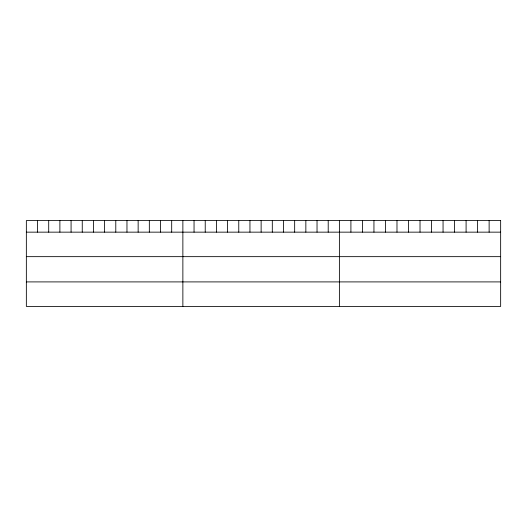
<?xml version="1.0" encoding="UTF-8"?>
<svg xmlns="http://www.w3.org/2000/svg" width="527" height="527" viewBox="0 0 527 527"><rect width="100%" height="100%" fill="white"/><g stroke="black" fill="none" stroke-linecap="round" stroke-linejoin="round"><path stroke-width="0.79" d="M26.35 232.15L500.65 232.15M26.35 256.656L500.65 256.656M26.35 281.905L500.65 281.905M489.128 220.589L489.128 232.15M477.614 220.589L477.614 232.15M466.092 220.589L466.092 232.15M454.577 220.589L454.577 232.15M443.055 220.589L443.055 232.15M431.541 220.589L431.541 232.15M420.019 220.589L420.019 232.15M408.497 220.589L408.497 232.15M396.983 220.589L396.983 232.15M385.461 220.589L385.461 232.15M373.946 220.589L373.946 232.15M362.424 220.589L362.424 232.15M350.91 220.589L350.91 232.15M339.388 220.589L339.388 306.411M328.209 220.589L328.209 232.15M317.03 220.589L317.03 232.15M305.851 220.589L305.851 232.15M294.665 220.589L294.665 232.15M283.486 220.589L283.486 232.15M272.307 220.589L272.307 232.15M261.128 220.589L261.128 232.15M249.95 220.589L249.95 232.15M238.771 220.589L238.771 232.15M227.592 220.589L227.592 232.15M216.406 220.589L216.406 232.15M205.227 220.589L205.227 232.15M194.048 220.589L194.048 232.15M182.869 220.589L182.869 306.411M171.69 220.589L171.69 232.15M160.511 220.589L160.511 232.15M149.332 220.589L149.332 232.15M138.146 220.589L138.146 232.15M126.967 220.589L126.967 232.15M115.788 220.589L115.788 232.15M104.609 220.589L104.609 232.15M93.431 220.589L93.431 232.15M82.252 220.589L82.252 232.15M71.073 220.589L71.073 232.15M59.887 220.589L59.887 232.15M48.708 220.589L48.708 232.15M37.529 220.589L37.529 232.15M500.65 220.589L26.35 220.589L26.35 306.411L500.65 306.411L500.65 220.589"/></g></svg>
